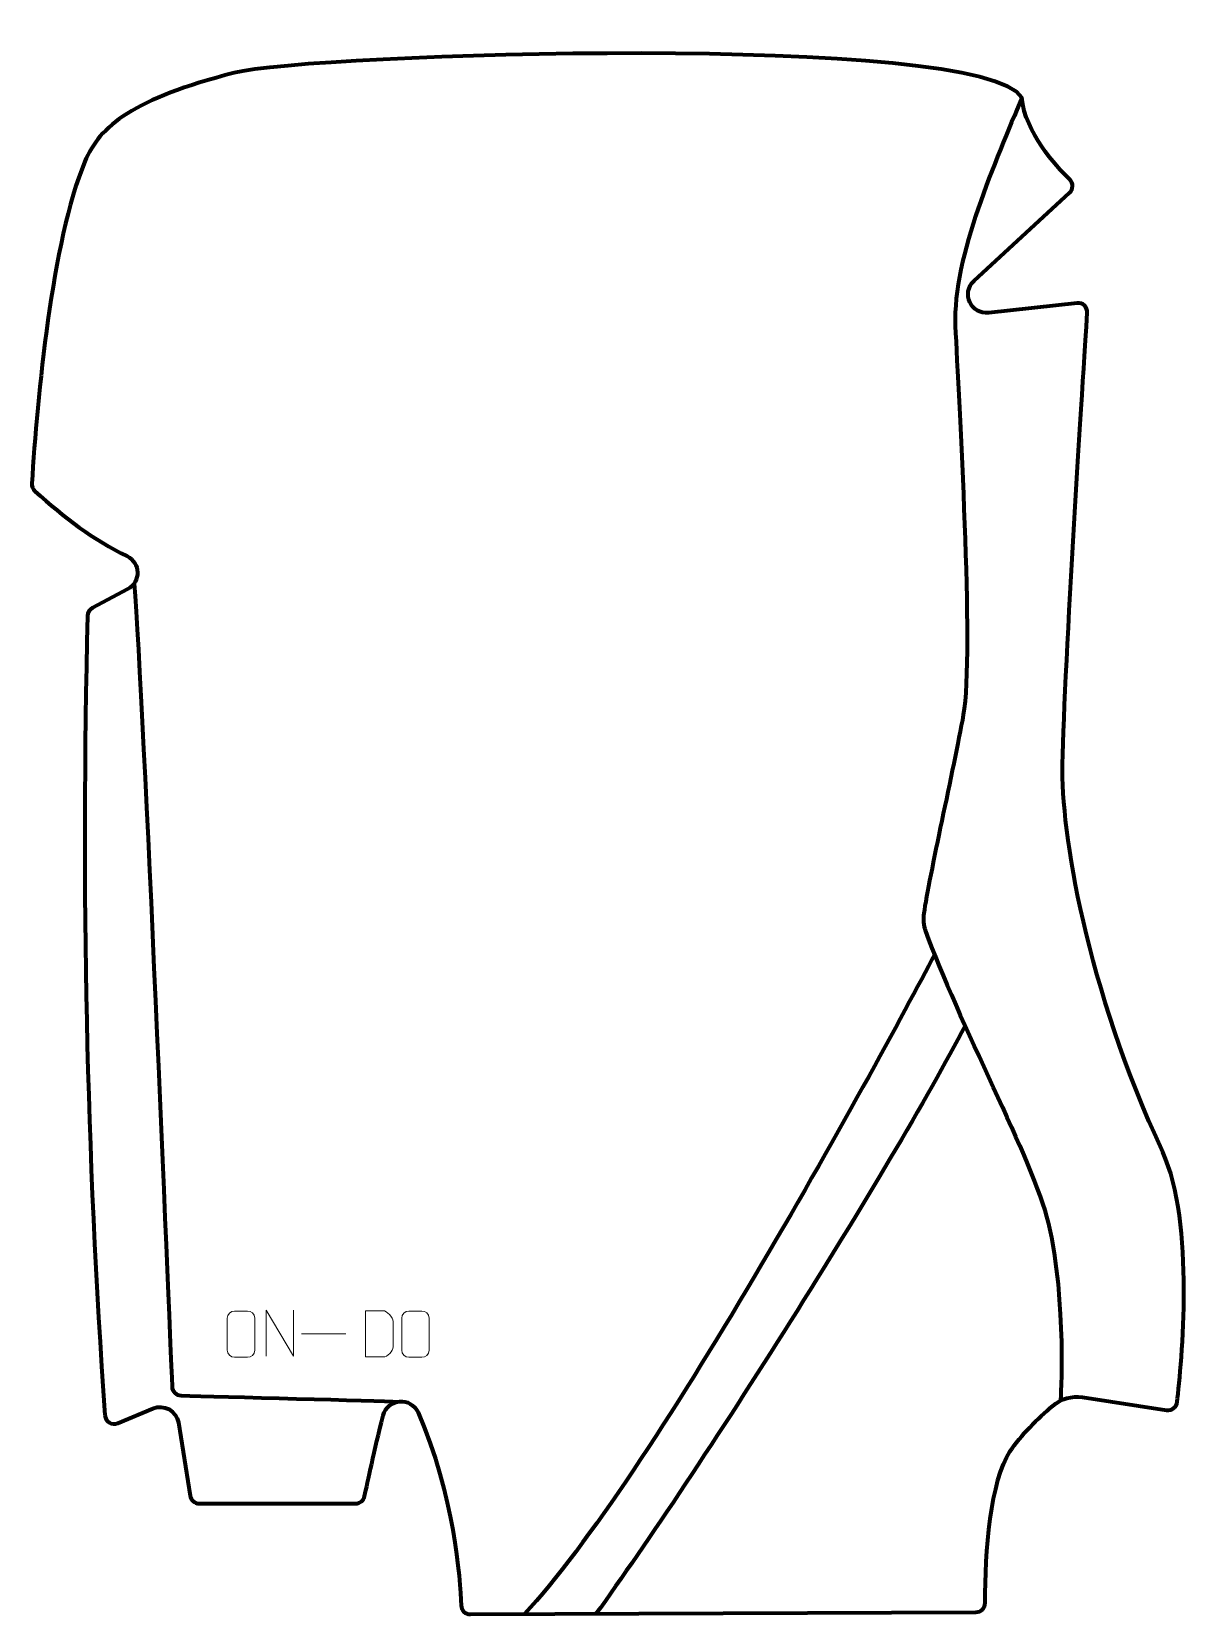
# Model space of a CAD drawing. Header units: millimetres. Extents: x -288 to 339, y -462 to 391.
import ezdxf

# ---------------------------------------------------------------- set-up
doc = ezdxf.new("R2010")
doc.units = ezdxf.units.MM
doc.header["$MEASUREMENT"] = 0
for name, color, linetype in [('layer 1', 7, 'Continuous'), ('layer 2', 7, 'Continuous'), ('layer 3', 7, 'Continuous')]:
    doc.layers.add(name, color=color, linetype=linetype)

msp = doc.modelspace()

# ---------------------------------------------------------------- linework, layer by layer
at = {"layer": 'layer 1', "color": 250, "lineweight": 9}
for points, knots in [([(-178.9955, -298.4509), (-176.6698, -298.4509), (-174.3437, -298.4509), (-172.0176, -298.4509), (-172.0176, -298.4509), (-170.071, -298.4153), (-168.0796, -299.9069), (-168.0529, -302.3445), (-168.0529, -302.3445), (-168.0533, -308.0914), (-168.0533, -313.8387), (-168.0529, -319.5864), (-168.0529, -319.5864), (-168.1927, -321.9098), (-169.8699, -323.3894), (-172.0176, -323.4002), (-172.0176, -323.4002), (-174.3495, -323.3998), (-176.6814, -323.3998), (-179.0129, -323.4002), (-179.0129, -323.4002), (-180.9379, -323.5056), (-182.91, -321.6211), (-182.8988, -319.6038), (-182.8988, -319.6038), (-182.8985, -313.8337), (-182.8985, -308.064), (-182.8988, -302.2947), (-182.8988, -302.2947), (-182.8946, -300.1566), (-181.1479, -298.4374), (-178.9955, -298.4509)], [0, 0, 0, 0, 0.11111111, 0.11111111, 0.11111111, 0.11111111, 0.22222222, 0.22222222, 0.22222222, 0.22222222, 0.33333333, 0.33333333, 0.33333333, 0.33333333, 0.44444444, 0.44444444, 0.44444444, 0.44444444, 0.55555556, 0.55555556, 0.55555556, 0.55555556, 0.66666667, 0.66666667, 0.66666667, 0.66666667, 0.77777778, 0.77777778, 0.77777778, 0.77777778, 1, 1, 1, 1]), ([(-161.8466, -322.864), (-161.8466, -322.864), (-161.8466, -297.9105), (-161.8466, -297.9105), (-161.8466, -297.9105), (-161.8466, -297.9105), (-147.1918, -322.864), (-147.1918, -322.864), (-147.1918, -322.864), (-147.1918, -322.864), (-147.1918, -297.9105), (-147.1918, -297.9105)], [0, 0, 0, 0, 0.25, 0.25, 0.25, 0.25, 0.5, 0.5, 0.5, 0.5, 1, 1, 1, 1]), ([(-108.3215, -323.2115), (-105.9897, -323.2111), (-101.0395, -323.2351), (-98.708, -323.2354), (-98.708, -323.2354), (-96.783, -323.3408), (-93.4644, -319.7992), (-93.4756, -317.7819), (-93.4756, -317.7819), (-93.476, -312.0118), (-93.476, -309.8421), (-93.4756, -304.0728), (-93.4756, -304.0728), (-93.4799, -301.9347), (-96.8544, -298.2746), (-99.0068, -298.2881), (-99.0068, -298.2881), (-101.3325, -298.2881), (-106.0568, -298.2881), (-108.3829, -298.2881), (-108.3829, -298.2881), (-108.3825, -304.035), (-108.3212, -317.4642), (-108.3215, -323.2115)], [0, 0, 0, 0, 0.14285714, 0.14285714, 0.14285714, 0.14285714, 0.28571429, 0.28571429, 0.28571429, 0.28571429, 0.42857143, 0.42857143, 0.42857143, 0.42857143, 0.57142857, 0.57142857, 0.57142857, 0.57142857, 0.71428571, 0.71428571, 0.71428571, 0.71428571, 1, 1, 1, 1]), ([(-84.9955, -298.4509), (-82.6698, -298.4509), (-80.3437, -298.4509), (-78.0176, -298.4509), (-78.0176, -298.4509), (-76.071, -298.4153), (-74.0796, -299.9069), (-74.0529, -302.3445), (-74.0529, -302.3445), (-74.0533, -308.0914), (-74.0533, -313.8387), (-74.0529, -319.5864), (-74.0529, -319.5864), (-74.1927, -321.9098), (-75.8699, -323.3894), (-78.0176, -323.4002), (-78.0176, -323.4002), (-80.3495, -323.3998), (-82.6814, -323.3998), (-85.0129, -323.4002), (-85.0129, -323.4002), (-86.9379, -323.5056), (-88.91, -321.6211), (-88.8988, -319.6038), (-88.8988, -319.6038), (-88.8985, -313.8337), (-88.8985, -308.064), (-88.8988, -302.2947), (-88.8988, -302.2947), (-88.8946, -300.1566), (-87.1479, -298.4374), (-84.9955, -298.4509)], [0, 0, 0, 0, 0.11111111, 0.11111111, 0.11111111, 0.11111111, 0.22222222, 0.22222222, 0.22222222, 0.22222222, 0.33333333, 0.33333333, 0.33333333, 0.33333333, 0.44444444, 0.44444444, 0.44444444, 0.44444444, 0.55555556, 0.55555556, 0.55555556, 0.55555556, 0.66666667, 0.66666667, 0.66666667, 0.66666667, 0.77777778, 0.77777778, 0.77777778, 0.77777778, 1, 1, 1, 1])]:
    msp.add_open_spline(points, degree=3, knots=knots, dxfattribs=at)
msp.add_open_spline([(-142.9072, -310.7629), (-142.9072, -310.7629), (-118.9292, -310.7629), (-118.9292, -310.7629)], degree=3, dxfattribs=at)
at = {"layer": 'layer 2', "color": 230, "lineweight": 200}
msp.add_open_spline([(-248.8207, -354.6537), (-258.8713, -214.5381), (-261.756, -70.7445), (-258.2483, 76.33), (-258.2483, 76.33), (-258.2053, 78.1345), (-257.1924, 79.777), (-255.6, 80.6262), (-255.6, 80.6262), (-255.6, 80.6262), (-236.5782, 90.77), (-236.5782, 90.77), (-236.5782, 90.77), (-229.3734, 94.6121), (-229.5452, 105.0353), (-236.8989, 108.5839), (-236.8989, 108.5839), (-254.7692, 117.2082), (-271.0555, 129.5639), (-286.5922, 143.6877), (-286.5922, 143.6877), (-287.7127, 144.7062), (-288.3032, 146.1828), (-288.2072, 147.6942), (-288.2072, 147.6942), (-285.2569, 194.2365), (-277.5718, 278.3346), (-259.6823, 321.28), (-259.6823, 321.28), (-251.6323, 340.605), (-233.2958, 355.2317), (-179.2308, 369.1722), (-179.2308, 369.1722), (-139.159, 379.5042), (224.535, 391.3753), (245.3392, 355.7156), (245.3392, 355.7156), (247.1634, 337.0092), (263.4973, 319.1202), (271.129, 311.6988), (271.129, 311.6988), (273.1896, 309.6946), (273.1507, 306.3751), (271.0365, 304.4281), (271.0365, 304.4281), (271.0365, 304.4281), (219.5963, 257.0546), (219.5963, 257.0546), (219.5963, 257.0546), (212.4878, 250.5078), (217.8751, 238.6848), (227.4787, 239.7565), (227.4787, 239.7565), (227.4787, 239.7565), (275.0579, 245.0658), (275.0579, 245.0658), (275.0579, 245.0658), (278.1503, 245.4108), (280.8039, 242.8793), (280.6018, 239.7734), (280.6018, 239.7734), (278.484, 207.1964), (268.3925, 50.0559), (267.2565, -3.5146), (267.2565, -3.5146), (266.4804, -40.0916), (280.002, -123.6876), (321.24, -212.7538), (321.24, -212.7538), (338.8277, -250.7402), (331.4377, -327.0651), (329.0509, -347.4994), (329.0509, -347.4994), (328.7224, -350.3078), (326.1309, -352.2837), (323.3355, -351.86), (323.3355, -351.86), (323.3355, -351.86), (277.9912, -344.9886), (277.9912, -344.9886), (277.9912, -344.9886), (272.2476, -344.1183), (266.4063, -345.782), (261.9945, -349.5617), (261.9945, -349.5617), (253.954, -356.4514), (244.7719, -365.4085), (238.8893, -374.2434), (238.8893, -374.2434), (228.6485, -389.6242), (225.3984, -428.3813), (225.549, -455.8126), (225.549, -455.8126), (225.5646, -458.5795), (223.3368, -460.8333), (220.571, -460.8453), (220.571, -460.8453), (220.571, -460.8453), (-51.8532, -461.9982), (-51.8532, -461.9982), (-51.8532, -461.9982), (-54.5544, -462.0099), (-56.7744, -459.8756), (-56.8715, -457.1754), (-56.8715, -457.1754), (-57.3911, -442.6604), (-60.5813, -397.7644), (-80.0239, -353.2207), (-80.0239, -353.2207), (-83.8427, -344.4718), (-96.5787, -345.5129), (-98.8958, -354.7743), (-98.8958, -354.7743), (-103.6325, -373.7086), (-107.2908, -390.7947), (-108.8462, -398.2643), (-108.8462, -398.2643), (-109.3288, -400.5835), (-111.3721, -402.2433), (-113.7406, -402.2433), (-113.7406, -402.2433), (-113.7406, -402.2433), (-198.0327, -402.2433), (-198.0327, -402.2433), (-198.0327, -402.2433), (-200.4898, -402.2433), (-202.5828, -400.4575), (-202.97, -398.0304), (-202.97, -398.0304), (-202.97, -398.0304), (-209.257, -358.6246), (-209.257, -358.6246), (-209.257, -358.6246), (-210.2783, -352.2238), (-217.023, -348.4702), (-222.9994, -350.9767), (-222.9994, -350.9767), (-222.9994, -350.9767), (-241.8981, -358.904), (-241.8981, -358.904), (-241.8981, -358.904), (-245.0515, -360.2265), (-248.5758, -358.065), (-248.8207, -354.6537)], degree=3, knots=[0, 0, 0, 0, 0.02702703, 0.02702703, 0.02702703, 0.02702703, 0.05405405, 0.05405405, 0.05405405, 0.05405405, 0.08108108, 0.08108108, 0.08108108, 0.08108108, 0.10810811, 0.10810811, 0.10810811, 0.10810811, 0.13513514, 0.13513514, 0.13513514, 0.13513514, 0.16216216, 0.16216216, 0.16216216, 0.16216216, 0.18918919, 0.18918919, 0.18918919, 0.18918919, 0.21621622, 0.21621622, 0.21621622, 0.21621622, 0.24324324, 0.24324324, 0.24324324, 0.24324324, 0.27027027, 0.27027027, 0.27027027, 0.27027027, 0.2972973, 0.2972973, 0.2972973, 0.2972973, 0.32432432, 0.32432432, 0.32432432, 0.32432432, 0.35135135, 0.35135135, 0.35135135, 0.35135135, 0.37837838, 0.37837838, 0.37837838, 0.37837838, 0.40540541, 0.40540541, 0.40540541, 0.40540541, 0.43243243, 0.43243243, 0.43243243, 0.43243243, 0.45945946, 0.45945946, 0.45945946, 0.45945946, 0.48648649, 0.48648649, 0.48648649, 0.48648649, 0.51351351, 0.51351351, 0.51351351, 0.51351351, 0.54054054, 0.54054054, 0.54054054, 0.54054054, 0.56756757, 0.56756757, 0.56756757, 0.56756757, 0.59459459, 0.59459459, 0.59459459, 0.59459459, 0.62162162, 0.62162162, 0.62162162, 0.62162162, 0.64864865, 0.64864865, 0.64864865, 0.64864865, 0.67567568, 0.67567568, 0.67567568, 0.67567568, 0.7027027, 0.7027027, 0.7027027, 0.7027027, 0.72972973, 0.72972973, 0.72972973, 0.72972973, 0.75675676, 0.75675676, 0.75675676, 0.75675676, 0.78378378, 0.78378378, 0.78378378, 0.78378378, 0.81081081, 0.81081081, 0.81081081, 0.81081081, 0.83783784, 0.83783784, 0.83783784, 0.83783784, 0.86486486, 0.86486486, 0.86486486, 0.86486486, 0.89189189, 0.89189189, 0.89189189, 0.89189189, 0.91891892, 0.91891892, 0.91891892, 0.91891892, 0.94594595, 0.94594595, 0.94594595, 0.94594595, 1, 1, 1, 1], dxfattribs=at)
at = {"layer": 'layer 3', "color": 142, "lineweight": 200}
for points, knots in [([(245.339, 355.7154), (231.7923, 322.6457), (207.8864, 270.4713), (209.4802, 232.6203), (209.4802, 232.6203), (211.0737, 194.7693), (219.7595, 55.6554), (213.7834, 22.9839), (213.7834, 22.9839), (208.4617, -6.1059), (195.3074, -64.522), (192.4873, -84.0109), (192.4873, -84.0109), (192.0191, -87.2441), (192.344, -90.5375), (193.4412, -93.6149), (193.4412, -93.6149), (210.1381, -140.4648), (251.9494, -218.6097), (259.4868, -250.6758), (259.4868, -250.6758), (269.6627, -293.9652), (266.1215, -346.836), (266.1215, -346.836)], [0, 0, 0, 0, 0.14285714, 0.14285714, 0.14285714, 0.14285714, 0.28571429, 0.28571429, 0.28571429, 0.28571429, 0.42857143, 0.42857143, 0.42857143, 0.42857143, 0.57142857, 0.57142857, 0.57142857, 0.57142857, 0.71428571, 0.71428571, 0.71428571, 0.71428571, 1, 1, 1, 1]), ([(-233.0869, 93.8306), (-227.8792, 28.3625), (-214.4147, -296.4069), (-212.6498, -339.2419), (-212.6498, -339.2419), (-212.5415, -341.8698), (-210.4174, -343.9628), (-207.7885, -344.033), (-207.7885, -344.033), (-186.7915, -344.5943), (-101.6691, -346.881), (-90.8921, -347.3533)], [0, 0, 0, 0, 0.25, 0.25, 0.25, 0.25, 0.5, 0.5, 0.5, 0.5, 1, 1, 1, 1])]:
    msp.add_open_spline(points, degree=3, knots=knots, dxfattribs=at)
for points in [[(198.2549, -106.3133), (166.0512, -167.8025), (45.0315, -389.3589), (-22.7053, -461.8585)], [(214.7548, -144.5979), (174.8164, -221.5903), (70.0214, -386.8494), (15.6358, -461.9984)]]:
    msp.add_open_spline(points, degree=3, dxfattribs=at)

doc.saveas('drawing.dxf')
